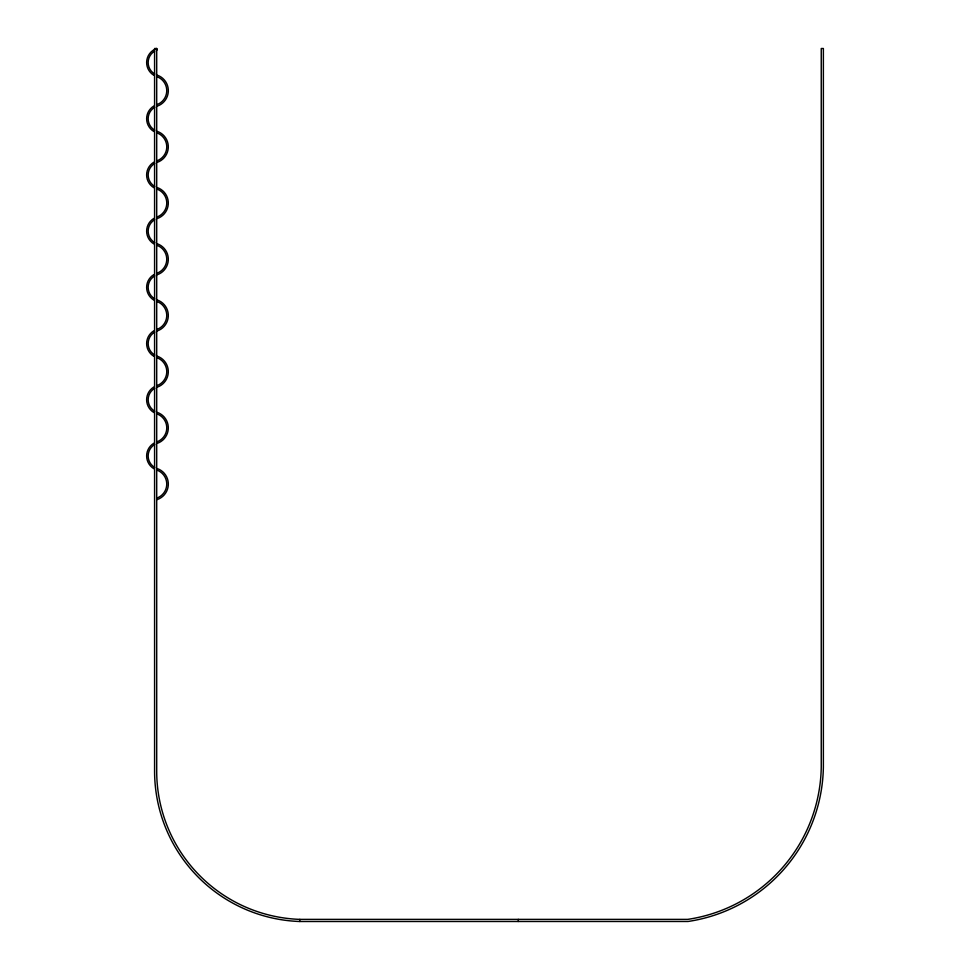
<?xml version="1.0" encoding="UTF-8"?>
<svg xmlns="http://www.w3.org/2000/svg" width="970" height="970" viewBox="0 0 970 970"><rect width="100%" height="100%" fill="white"/><g stroke="black" fill="none" stroke-linecap="round" stroke-linejoin="round"><path stroke-width="1.45" d="M299.742 921.476L299.815 919.378A148.289 148.289 0 0 1 156.703 771.186L156.703 48.5L154.582 48.5L154.582 771.186A150.411 150.411 0 0 0 299.742 921.5L687.997 921.476A158.631 158.631 0 0 0 823.372 767.015L823.372 48.5L821.25 48.5L821.25 766.979A156.51 156.51 0 0 1 687.694 919.378L299.815 919.378M157.188 49.943L156.703 48.5A14.841 14.841 0 0 0 153.915 75.32M518.307 919.378L518.307 921.476M156.703 413.814A14.841 14.841 0 0 1 156.703 441.92M153.915 468.74A14.841 14.841 0 0 1 153.915 443.205M156.703 470.026A14.841 14.841 0 0 1 156.703 498.119L157.188 499.574A16.357 16.357 0 0 0 157.188 468.571M156.703 76.606A14.841 14.841 0 0 1 156.703 104.699M156.703 132.805A14.841 14.841 0 0 1 156.703 160.911M153.915 131.52A14.841 14.841 0 0 1 153.915 105.985M156.703 189.004A14.841 14.841 0 0 1 156.703 217.11M153.915 187.731A14.841 14.841 0 0 1 153.915 162.184M156.703 245.216A14.841 14.841 0 0 1 156.703 273.31M153.915 243.931A14.841 14.841 0 0 1 153.915 218.395M156.703 301.415A14.841 14.841 0 0 1 156.703 329.509M153.915 300.13A14.841 14.841 0 0 1 153.915 274.595M156.703 357.615A14.841 14.841 0 0 1 156.703 385.72M153.915 356.329A14.841 14.841 0 0 1 153.915 330.794M153.915 412.541A14.841 14.841 0 0 1 153.915 386.994M154.691 74.011A13.313 13.313 0 0 1 154.691 51.095M157.188 75.151A16.357 16.357 0 0 1 157.188 106.154M154.691 130.21A13.313 13.313 0 0 1 154.691 107.294M157.188 131.362A16.357 16.357 0 0 1 157.188 162.354M154.691 186.41A13.313 13.313 0 0 1 154.691 163.506M157.188 187.562A16.357 16.357 0 0 1 157.188 218.553M154.691 242.609A13.313 13.313 0 0 1 154.691 219.705M157.188 243.761A16.357 16.357 0 0 1 157.188 274.752M154.691 298.821A13.313 13.313 0 0 1 154.691 275.904M157.188 299.972A16.357 16.357 0 0 1 157.188 330.964M154.691 355.02A13.313 13.313 0 0 1 154.691 332.116M157.188 356.172A16.357 16.357 0 0 1 157.188 387.163M154.691 411.219A13.313 13.313 0 0 1 154.691 388.315M157.188 412.371A16.357 16.357 0 0 1 157.188 443.363M154.691 467.431A13.313 13.313 0 0 1 154.691 444.515"/></g></svg>
